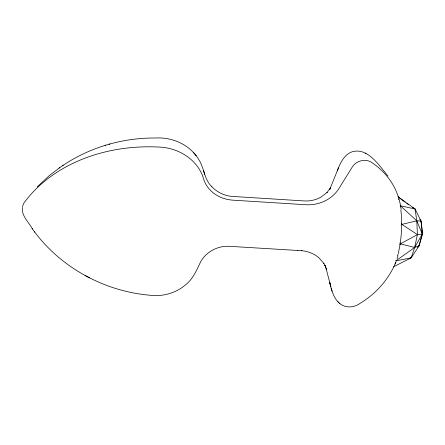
<?xml version="1.0" encoding="UTF-8"?>
<svg xmlns="http://www.w3.org/2000/svg" width="445" height="445" viewBox="0 0 445 445"><rect width="100%" height="100%" fill="white"/><g stroke="black" fill="none" stroke-linecap="round" stroke-linejoin="round"><path stroke-width="0.67" d="M22.372 207.487C21.282 215.825 28.914 222.311 32.463 228.986M398.231 196.907L415.057 208.989L416.793 220.837L417.41 234.604L414.668 247.453L411.163 257.844L393.352 266.894M398.809 252.421L398.492 253.767M397.986 255.708L397.096 258.729M412.265 207.309L415.057 208.989L421.014 221.048L422.75 233.23L419.018 245.896L411.163 257.844L395.85 260.892M396.139 261.449L394.276 265.837M388.04 176.092C379.424 165.979 367.854 147.089 352.062 151.812C343.857 154.799 340.075 163.415 337.238 170.997M338.478 167.854L329.812 189.359L330.746 187.517L326.958 192.568L327.214 192.318L321.201 196.99C315.672 200.072 310.215 201.273 304.258 200.94L232.551 196.434C224.764 195.95 217.227 192.407 211.892 186.778M395.121 263.924L395.744 262.444M400.278 205.974L400.189 205.54M393.842 266.705C386.499 281.746 374.712 294.562 360.35 303.156C354.342 307.868 345.075 308.485 339.307 303.095M401.585 224.914L401.896 224.369L416.793 220.837L421.014 221.048L422.255 234.059L419.018 245.896L417.566 247.359M421.587 230.749L422.75 233.23L414.668 247.453L396.067 260.731M421.543 234.927L422.75 233.23M37.196 186.917L49.351 175.564L59.814 167.57M62.445 165.768C89.673 147.323 122.664 137.705 155.516 138.017C172.36 136.965 189.787 144.619 198.642 159.338C204.344 167.904 204.033 179.48 211.898 186.789M59.046 168.104L63.24 165.217M32.107 228.496C59.001 266.683 103.535 291.275 149.926 295.224C162.47 296.854 175.597 293.233 185.292 285.05C193.163 279.026 196.812 269.753 200.956 261.159C206.814 251.486 218.189 245.545 229.481 246.319L297.805 250.474M415.057 208.989L400.383 205.757L416.793 220.837L422.255 234.059L417.41 234.604L400.361 243.882A21.104 11.765 -48.2 0 0 399.805 244.744M105.026 145.426L105.86 145.187M109.092 144.236L109.909 144.002M410.09 257.905L410.624 257.877M297.738 250.474L301.949 250.735L301.432 250.696M301.882 250.73C307.751 251.197 314.292 253.7 319.004 257.9L323.943 263.546L323.71 263.206L325.901 267.445L324.928 265.187L325.401 266.216L325.189 265.565L326.497 269.703M420.736 220.993L421.014 221.048L419.858 219.374M418.739 245.812L419.018 245.896L414.668 247.453L400.361 243.882L399.933 242.753M85.095 275.483L89.656 277.886M417.41 234.604L401.896 224.369L401.601 223.735M365.284 153.141L365.935 153.614M398.158 196.901L405.128 202.136M406.736 203.343L408.343 204.55M330.83 286.836L329.678 282.28C331.453 289.267 333.027 296.971 338.367 302.227M337.822 301.721L339.869 303.612M196.234 155.85L193.386 152.485M34.36 231.589L34.766 232.151M331.191 288.182L331.57 289.45M331.67 289.784L332.053 291.091M399.015 199.015L400.467 204.967M203.626 170.63L204.656 174.462M326.007 268.151L330.335 284.883M400.973 208.088L401.151 209.406M398.47 199.621A6.58 5.318 -18.1 0 0 398.414 197.213A86.48 71.089 -9.6 0 0 371.592 162.375A12.738 10.68 -18.1 0 0 352.373 166.881L338.817 188.68A32.902 28.163 -11.7 0 1 305.871 204.739L232.835 200.161A32.708 28.586 -0.5 0 1 203.526 178.684A45.334 38.648 10.7 0 0 160.156 147.128A154.154 120.907 7.3 0 0 24.214 202.631A13.005 10.241 20.7 0 0 22.667 206.703M400.278 206.402A37.491 10.129 -86.5 0 1 400.478 207.554M400.845 209.979A37.491 10.129 -86.5 0 1 401.468 216.654A36.379 9.84 -86.5 0 1 401.64 220.993A37.486 10.124 -86.5 0 1 400.567 240.795A36.379 9.846 -86.5 0 1 399.922 245.173A37.491 10.129 -86.5 0 1 398.564 251.937M397.93 254.407A37.491 10.129 -86.5 0 1 397.602 255.58M396.117 260.692A21.132 11.787 -48.3 0 1 396.039 260.503"/></g></svg>
